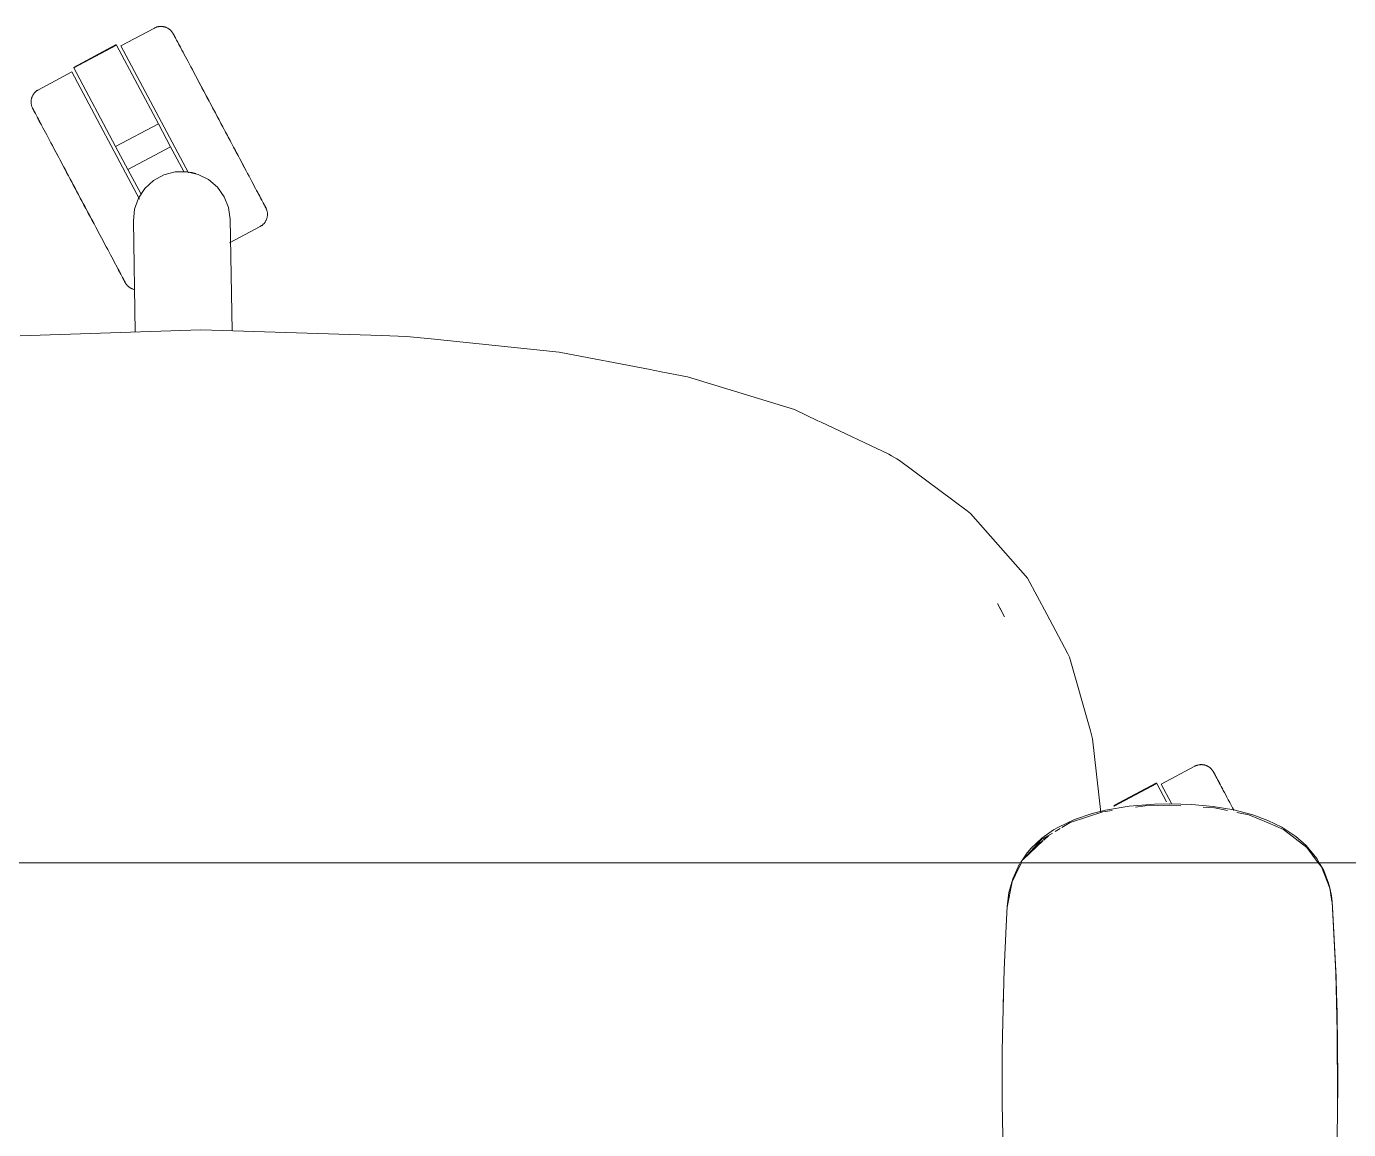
# Model space of a CAD drawing. Header units: millimetres. Extents: x 79795 to 317870, y -36033 to 97293.
# Drawn here: x 166869.4 to 167251.4, y 24127.7 to 24446.6 of the extents above; entities that cross this region are included whole.
import ezdxf

# ---------------------------------------------------------------- set-up
doc = ezdxf.new("R2010")
doc.units = ezdxf.units.MM
doc.header["$MEASUREMENT"] = 0
doc.layers.add('G-IMPT', color=8, linetype='CONTINUOUS', lineweight=9)
doc.layers.add('I-FURN', color=8, linetype='CONTINUOUS', lineweight=9)

msp = doc.modelspace()

# ---------------------------------------------------------------- linework, layer by layer
at = {"layer": 'G-IMPT'}
for p, q in [((166867.6, 24357.14), (166919.78, 24358.85)), ((166919.78, 24358.85), (166971.95, 24357.23)), ((166971.95, 24357.23), (166979.21, 24357.01)), ((166986.28, 24356.28), (166979.21, 24357.01)), ((167023.27, 24352.45), (166986.28, 24356.28)), ((167023.27, 24352.45), (167023.73, 24352.37)), ((167049.11, 24347.5), (167023.73, 24352.37)), ((167049.11, 24347.5), (167052.77, 24346.79)), ((167060.37, 24345.34), (167052.77, 24346.79)), ((167073.98, 24341.14), (167060.37, 24345.34)), ((167091.25, 24335.82), (167073.98, 24341.14)), ((167091.25, 24335.82), (167098.02, 24332.63)), ((167098.94, 24332.2), (167098.02, 24332.63)), ((167118.58, 24322.93), (167098.94, 24332.2)), ((167118.58, 24322.93), (167119.29, 24322.51)), ((167120.86, 24321.57), (167119.29, 24322.51)), ((167121.63, 24321.11), (167120.86, 24321.57)), ((167121.63, 24321.11), (167141.13, 24306.54)), ((167141.13, 24306.54), (167142.1, 24305.81)), ((167144.97, 24302.55), (167142.1, 24305.81)), ((167144.97, 24302.55), (167157.99, 24287.77)), ((167157.99, 24287.77), (167158.57, 24287.1)), ((167164.16, 24276.67), (167158.57, 24287.1)), ((167149.96, 24279.8), (167151.92, 24275.91)), ((167149.96, 24279.8), (167151.14, 24277.51)), ((167151.14, 24277.51), (167151.92, 24275.91)), ((167170.17, 24265.43), (167164.16, 24276.67)), ((167170.76, 24264.32), (167170.17, 24265.43)), ((167176.77, 24242.97), (167170.76, 24264.32)), ((167176.77, 24242.97), (167177.41, 24240.71)), ((167179.82, 24219.43), (167177.41, 24240.71)), ((167181.17, 24220.1), (167187.93, 24221.22)), ((167195.24, 24221.79), (167187.93, 24221.22)), ((167192.59, 24221.28), (167189.8, 24220.89)), ((167192.59, 24221.28), (167199.75, 24221.51)), ((167195.24, 24221.79), (167199.75, 24221.88)), ((167199.75, 24221.88), (167206.09, 24221.7)), ((167202.86, 24221.32), (167199.75, 24221.51)), ((167212.24, 24221.14), (167206.09, 24221.7)), ((167212.58, 24220.72), (167209.37, 24220.92)), ((167212.24, 24221.14), (167218.17, 24220.14)), ((167172.15, 24217.39), (167167.52, 24215.18)), ((167180.33, 24219.55), (167170.93, 24216.52)), ((167177.24, 24219.13), (167172.15, 24217.39)), ((167177.24, 24219.13), (167181.17, 24220.1)), ((167183.06, 24219.94), (167180.33, 24219.55)), ((167216.33, 24219.96), (167212.58, 24220.72)), ((167223.65, 24218.71), (167218.17, 24220.14)), ((167222.54, 24218.68), (167219.07, 24219.39)), ((167222.54, 24218.68), (167228.16, 24216.36)), ((167223.65, 24218.71), (167227.99, 24217.12)), ((167232.06, 24215.14), (167227.99, 24217.12)), ((167165.79, 24213.44), (167162.63, 24211.56)), ((167162.69, 24211.93), (167166.14, 24214.37)), ((167167.52, 24215.18), (167166.14, 24214.37)), ((167168.01, 24214.78), (167166.57, 24213.92)), ((167170.93, 24216.52), (167168.48, 24215.06)), ((167232.56, 24214.52), (167228.16, 24216.36)), ((167232.06, 24215.14), (167236.11, 24212.49)), ((167239.34, 24209.3), (167232.56, 24214.52)), ((167162.63, 24211.56), (167157.33, 24205.85)), ((167163.15, 24211.29), (167157.33, 24205.85)), ((167163.04, 24211.29), (167159.56, 24208.26)), ((167159.64, 24209.06), (167162.69, 24211.93)), ((167164.72, 24212.75), (167163.25, 24211.47)), ((167164.72, 24212.75), (167163.3, 24211.42)), ((167236.11, 24212.49), (167239.15, 24209.82)), ((167242.22, 24206.08), (167239.15, 24209.82)), ((167242.62, 24204.88), (167239.34, 24209.3)), ((167156.55, 24204.88), (167158.51, 24207.74)), ((167157.33, 24205.85), (167159.56, 24208.26)), ((167159.64, 24209.06), (167158.51, 24207.74)), ((167242.9, 24204.88), (167242.22, 24206.08)), ((167156.22, 24203.61), (167154.12, 24199.36)), ((167156.3, 24204.52), (167154.32, 24200.2)), ((167156.22, 24203.61), (167156.85, 24204.88)), ((167243.51, 24203.67), (167242.62, 24204.88)), ((167244.18, 24202.65), (167242.9, 24204.88)), ((167245.92, 24197.48), (167243.51, 24203.67)), ((167244.18, 24202.65), (167245.57, 24199)), ((167154.12, 24199.36), (167152.75, 24192.01)), ((167153.25, 24196.24), (167154.32, 24200.2)), ((167245.94, 24197.66), (167245.57, 24199)), ((167152.75, 24192.23), (167153.25, 24196.24)), ((167245.92, 24197.48), (167246.51, 24193.63)), ((167245.94, 24197.66), (167246.39, 24195.26)), ((167246.64, 24193.61), (167246.39, 24195.26)), ((167152.47, 24186.57), (167152.75, 24192.23)), ((167247.69, 24173.04), (167246.64, 24193.61)), ((167247.73, 24171.83), (167246.64, 24193.61)), ((167246.64, 24193.61), (167246.75, 24192.01)), ((167247.73, 24171.83), (167246.75, 24192.01)), ((167152.47, 24186.57), (167151.85, 24174.01)), ((167151.73, 24170.46), (167151.85, 24174.01)), ((167248.19, 24151.64), (167247.69, 24173.04)), ((167248.03, 24161.48), (167247.69, 24173.04)), ((167247.69, 24173.04), (167247.73, 24171.83)), ((167248.19, 24151.64), (167247.73, 24171.83)), ((167151.35, 24154.8), (167151.73, 24170.46)), ((167151.67, 24167.06), (167151.53, 24163.74)), ((167151.53, 24161.52), (167151.53, 24163.74)), ((167248.15, 24131.46), (167248.03, 24161.48)), ((167248.19, 24151.64), (167248.03, 24161.48)), ((167248.03, 24161.48), (167248.23, 24142.25)), ((167151.35, 24154.8), (167151.3, 24150.28)), ((167248.17, 24153.68), (167248.1, 24155.59)), ((167248.15, 24151.64), (167248.17, 24153.68)), ((167151.3, 24150.28), (167151.31, 24135.57)), ((167248.15, 24131.46), (167248.19, 24151.64)), ((167248.15, 24131.46), (167248.23, 24142.25)), ((167151.38, 24130.1), (167151.31, 24135.57)), ((167151.38, 24130.1), (167151.67, 24117.79)), ((167248.15, 24131.46), (167247.98, 24123.04))]:
    msp.add_line(p, q, dxfattribs=at)
at = {"layer": 'I-FURN'}
for p, q in [((166906.35, 24446.11), (166906.5, 24446.18)), ((166906.5, 24446.18), (166906.65, 24446.25)), ((166906.65, 24446.25), (166906.79, 24446.31)), ((166906.79, 24446.31), (166906.95, 24446.37)), ((166906.95, 24446.37), (166907.1, 24446.42)), ((166907.1, 24446.42), (166907.25, 24446.46)), ((166907.25, 24446.46), (166907.41, 24446.5)), ((166907.41, 24446.5), (166907.57, 24446.53)), ((166907.57, 24446.53), (166907.73, 24446.55)), ((166907.73, 24446.55), (166907.89, 24446.57)), ((166907.89, 24446.57), (166908.05, 24446.58)), ((166908.05, 24446.58), (166908.21, 24446.58)), ((166908.21, 24446.58), (166908.37, 24446.58)), ((166908.37, 24446.58), (166908.53, 24446.57)), ((166908.53, 24446.57), (166908.69, 24446.56)), ((166908.69, 24446.56), (166908.85, 24446.54)), ((166908.85, 24446.54), (166909.01, 24446.51)), ((166909.01, 24446.51), (166909.17, 24446.48)), ((166909.17, 24446.48), (166909.33, 24446.44)), ((166909.33, 24446.44), (166909.48, 24446.39)), ((166909.48, 24446.39), (166909.63, 24446.34)), ((166909.63, 24446.34), (166909.78, 24446.28)), ((166909.78, 24446.28), (166909.93, 24446.21)), ((166909.93, 24446.21), (166910.08, 24446.14)), ((166910.08, 24446.14), (166910.22, 24446.07)), ((166906.35, 24446.11), (166896.67, 24440.96)), ((166910.22, 24446.07), (166910.36, 24445.99)), ((166910.36, 24445.99), (166910.49, 24445.9)), ((166910.49, 24445.9), (166910.63, 24445.81)), ((166910.63, 24445.81), (166910.75, 24445.71)), ((166910.75, 24445.71), (166910.88, 24445.61)), ((166910.88, 24445.61), (166911, 24445.5)), ((166911, 24445.5), (166911.11, 24445.39)), ((166911.11, 24445.39), (166911.22, 24445.27)), ((166911.22, 24445.27), (166911.33, 24445.15)), ((166911.33, 24445.15), (166911.43, 24445.02)), ((166911.43, 24445.02), (166911.53, 24444.89)), ((166911.53, 24444.89), (166911.62, 24444.76)), ((166911.62, 24444.76), (166911.7, 24444.62)), ((166911.7, 24444.62), (166911.78, 24444.48)), ((166911.78, 24444.48), (166911.81, 24444.45)), ((166911.81, 24444.45), (166911.82, 24444.43)), ((166911.81, 24444.44), (166911.81, 24444.45)), ((166911.83, 24444.4), (166911.81, 24444.44)), ((166911.82, 24444.43), (166911.85, 24444.36)), ((166911.87, 24444.32), (166911.83, 24444.4)), ((166911.85, 24444.36), (166911.9, 24444.26)), ((166911.94, 24444.19), (166911.87, 24444.32)), ((166911.9, 24444.26), (166911.98, 24444.12)), ((166912.03, 24444.03), (166911.94, 24444.19)), ((166911.98, 24444.12), (166912.07, 24443.94)), ((166912.13, 24443.83), (166912.03, 24444.03)), ((166912.07, 24443.94), (166912.19, 24443.72)), ((166912.26, 24443.59), (166912.13, 24443.83)), ((166912.19, 24443.72), (166912.33, 24443.47)), ((166912.41, 24443.31), (166912.26, 24443.59)), ((166912.33, 24443.47), (166912.48, 24443.17)), ((166912.58, 24442.99), (166912.41, 24443.31)), ((166912.48, 24443.17), (166912.66, 24442.83)), ((166912.77, 24442.64), (166912.58, 24442.99)), ((166912.66, 24442.83), (166912.86, 24442.46)), ((166912.98, 24442.24), (166912.77, 24442.64)), ((166912.86, 24442.46), (166913.08, 24442.05)), ((166895.35, 24441.32), (166882.99, 24434.74)), ((166883.08, 24434.57), (166895.44, 24441.15)), ((166895.44, 24441.15), (166907.51, 24418.44)), ((166896.67, 24440.96), (166916.19, 24404.24)), ((166913.2, 24441.81), (166912.98, 24442.24)), ((166913.08, 24442.05), (166913.32, 24441.6)), ((166913.45, 24441.35), (166913.2, 24441.81)), ((166913.32, 24441.6), (166913.57, 24441.12)), ((166913.72, 24440.85), (166913.45, 24441.35)), ((166913.57, 24441.12), (166913.85, 24440.61)), ((166914, 24440.31), (166913.72, 24440.85)), ((166913.85, 24440.61), (166914.14, 24440.05)), ((166914.31, 24439.74), (166914, 24440.31)), ((166914.14, 24440.05), (166914.45, 24439.47)), ((166914.63, 24439.14), (166914.31, 24439.74)), ((166914.96, 24438.51), (166914.63, 24439.14)), ((166915.32, 24437.84), (166914.96, 24438.51)), ((166915.68, 24437.15), (166915.32, 24437.84)), ((166916.07, 24436.43), (166915.68, 24437.15)), ((166916.47, 24435.68), (166916.07, 24436.43)), ((166916.88, 24434.9), (166916.47, 24435.68)), ((166917.31, 24434.1), (166916.88, 24434.9)), ((166882.54, 24433.45), (166872.86, 24428.3)), ((166882.54, 24433.45), (166902.08, 24396.7)), ((166895.15, 24411.86), (166883.08, 24434.57)), ((166917.74, 24433.28), (166917.31, 24434.1)), ((166918.19, 24432.43), (166917.74, 24433.28)), ((166918.66, 24431.56), (166918.19, 24432.43)), ((166919.13, 24430.67), (166918.66, 24431.56)), ((166871.4, 24426.99), (166871.49, 24427.12)), ((166871.49, 24427.12), (166871.59, 24427.25)), ((166871.59, 24427.25), (166871.7, 24427.37)), ((166871.7, 24427.37), (166871.8, 24427.49)), ((166871.8, 24427.49), (166871.92, 24427.61)), ((166871.92, 24427.61), (166872.03, 24427.72)), ((166872.03, 24427.72), (166872.15, 24427.83)), ((166872.15, 24427.83), (166872.28, 24427.93)), ((166872.28, 24427.93), (166872.41, 24428.02)), ((166872.41, 24428.02), (166872.54, 24428.11)), ((166872.54, 24428.11), (166872.68, 24428.2)), ((166872.68, 24428.2), (166872.82, 24428.28)), ((166872.82, 24428.28), (166872.86, 24428.3)), ((166919.61, 24429.77), (166919.13, 24430.67)), ((166919.35, 24430.26), (166919.83, 24429.35)), ((166920.1, 24428.85), (166919.61, 24429.77)), ((166919.83, 24429.35), (166920.33, 24428.42)), ((166920.6, 24427.91), (166920.1, 24428.85)), ((166920.33, 24428.42), (166920.83, 24427.47)), ((166921.1, 24426.96), (166920.6, 24427.91)), ((166920.83, 24427.47), (166921.34, 24426.52)), ((166870.72, 24424.87), (166870.73, 24425.03)), ((166870.72, 24424.71), (166870.72, 24424.87)), ((166870.72, 24424.55), (166870.72, 24424.71)), ((166870.73, 24424.38), (166870.72, 24424.55)), ((166870.73, 24425.03), (166870.74, 24425.19)), ((166870.75, 24424.22), (166870.73, 24424.38)), ((166870.74, 24425.19), (166870.76, 24425.35)), ((166870.78, 24424.07), (166870.75, 24424.22)), ((166870.76, 24425.35), (166870.79, 24425.51)), ((166870.81, 24423.91), (166870.78, 24424.07)), ((166870.79, 24425.51), (166870.83, 24425.67)), ((166870.84, 24423.75), (166870.81, 24423.91)), ((166870.83, 24425.67), (166870.87, 24425.82)), ((166870.88, 24423.59), (166870.84, 24423.75)), ((166870.87, 24425.82), (166870.91, 24425.98)), ((166870.93, 24423.44), (166870.88, 24423.59)), ((166870.91, 24425.98), (166870.96, 24426.13)), ((166870.99, 24423.29), (166870.93, 24423.44)), ((166870.96, 24426.13), (166871.02, 24426.28)), ((166871.05, 24423.14), (166870.99, 24423.29)), ((166871.02, 24426.28), (166871.09, 24426.43)), ((166871.09, 24426.43), (166871.16, 24426.57)), ((166871.16, 24426.57), (166871.23, 24426.71)), ((166871.23, 24426.71), (166871.32, 24426.85)), ((166871.32, 24426.85), (166871.4, 24426.99)), ((166921.62, 24425.99), (166921.1, 24426.96)), ((166921.34, 24426.52), (166921.85, 24425.55)), ((166922.13, 24425.02), (166921.62, 24425.99)), ((166921.85, 24425.55), (166922.37, 24424.57)), ((166922.66, 24424.04), (166922.13, 24425.02)), ((166922.37, 24424.57), (166922.9, 24423.58)), ((166923.18, 24423.04), (166922.66, 24424.04)), ((166922.9, 24423.58), (166923.43, 24422.59)), ((166871.12, 24422.99), (166871.05, 24423.14)), ((166871.19, 24422.85), (166871.12, 24422.99)), ((166871.19, 24422.84), (166871.19, 24422.85)), ((166871.19, 24422.85), (166871.2, 24422.83)), ((166871.22, 24422.8), (166871.19, 24422.84)), ((166871.2, 24422.83), (166871.23, 24422.77)), ((166871.26, 24422.72), (166871.22, 24422.8)), ((166871.23, 24422.77), (166871.29, 24422.67)), ((166871.32, 24422.6), (166871.26, 24422.72)), ((166871.29, 24422.67), (166871.36, 24422.53)), ((166871.41, 24422.44), (166871.32, 24422.6)), ((166871.36, 24422.53), (166871.46, 24422.35)), ((166871.52, 24422.23), (166871.41, 24422.44)), ((166871.46, 24422.35), (166871.57, 24422.13)), ((166871.64, 24421.99), (166871.52, 24422.23)), ((166871.57, 24422.13), (166871.71, 24421.87)), ((166871.79, 24421.72), (166871.64, 24421.99)), ((166871.71, 24421.87), (166871.87, 24421.57)), ((166871.96, 24421.4), (166871.79, 24421.72)), ((166871.87, 24421.57), (166872.05, 24421.24)), ((166872.15, 24421.04), (166871.96, 24421.4)), ((166872.05, 24421.24), (166872.24, 24420.87)), ((166872.36, 24420.65), (166872.15, 24421.04)), ((166872.24, 24420.87), (166872.46, 24420.46)), ((166872.59, 24420.22), (166872.36, 24420.65)), ((166872.46, 24420.46), (166872.7, 24420.01)), ((166872.84, 24419.75), (166872.59, 24420.22)), ((166872.7, 24420.01), (166872.96, 24419.53)), ((166873.1, 24419.25), (166872.84, 24419.75)), ((166872.96, 24419.53), (166873.23, 24419.01)), ((166923.71, 24422.05), (166923.18, 24423.04)), ((166923.43, 24422.59), (166923.96, 24421.59)), ((166924.25, 24421.05), (166923.71, 24422.05)), ((166923.96, 24421.59), (166924.49, 24420.58)), ((166924.78, 24420.04), (166924.25, 24421.05)), ((166924.49, 24420.58), (166925.03, 24419.58)), ((166925.32, 24419.04), (166924.78, 24420.04)), ((166925.03, 24419.58), (166925.56, 24418.57)), ((166873.39, 24418.72), (166873.1, 24419.25)), ((166873.23, 24419.01), (166873.52, 24418.46)), ((166873.69, 24418.15), (166873.39, 24418.72)), ((166873.52, 24418.46), (166873.84, 24417.87)), ((166873.84, 24417.87), (166874.16, 24417.26)), ((166874.16, 24417.26), (166874.51, 24416.61)), ((166874.51, 24416.61), (166874.87, 24415.93)), ((166874.87, 24415.93), (166875.24, 24415.23)), ((166895.15, 24411.86), (166907.51, 24418.44)), ((166907.51, 24418.44), (166911.04, 24411.8)), ((166925.85, 24418.03), (166925.32, 24419.04)), ((166925.56, 24418.57), (166926.1, 24417.57)), ((166926.38, 24417.03), (166925.85, 24418.03)), ((166926.1, 24417.57), (166926.63, 24416.57)), ((166926.91, 24416.03), (166926.38, 24417.03)), ((166926.63, 24416.57), (166927.16, 24415.57)), ((166927.44, 24415.04), (166926.91, 24416.03)), ((166927.16, 24415.57), (166927.69, 24414.58)), ((166875.24, 24415.23), (166875.63, 24414.49)), ((166875.63, 24414.49), (166876.04, 24413.73)), ((166876.04, 24413.73), (166876.46, 24412.94)), ((166876.46, 24412.94), (166876.89, 24412.13)), ((166876.89, 24412.13), (166877.33, 24411.29)), ((166898.68, 24405.22), (166895.15, 24411.86)), ((166898.68, 24405.22), (166911.04, 24411.8)), ((166911.04, 24411.8), (166914.84, 24404.65)), ((166927.97, 24414.05), (166927.44, 24415.04)), ((166927.69, 24414.58), (166928.21, 24413.6)), ((166928.49, 24413.07), (166927.97, 24414.05)), ((166928.21, 24413.6), (166928.73, 24412.62)), ((166929, 24412.1), (166928.49, 24413.07)), ((166928.73, 24412.62), (166929.24, 24411.66)), ((166929.51, 24411.14), (166929, 24412.1)), ((166877.58, 24410.83), (166877.13, 24411.68)), ((166877.33, 24411.29), (166877.79, 24410.44)), ((166878.04, 24409.97), (166877.58, 24410.83)), ((166877.79, 24410.44), (166878.26, 24409.56)), ((166878.51, 24409.08), (166878.04, 24409.97)), ((166878.26, 24409.56), (166878.73, 24408.66)), ((166878.99, 24408.17), (166878.51, 24409.08)), ((166878.73, 24408.66), (166879.22, 24407.75)), ((166879.48, 24407.25), (166878.99, 24408.17)), ((166929.24, 24411.66), (166929.74, 24410.71)), ((166930.01, 24410.2), (166929.51, 24411.14)), ((166929.74, 24410.71), (166930.24, 24409.77)), ((166930.51, 24409.27), (166930.01, 24410.2)), ((166930.24, 24409.77), (166930.73, 24408.85)), ((166930.99, 24408.36), (166930.51, 24409.27)), ((166930.73, 24408.85), (166931.21, 24407.94)), ((166931.47, 24407.46), (166930.99, 24408.36)), ((166931.21, 24407.94), (166931.69, 24407.05)), ((166879.22, 24407.75), (166879.71, 24406.82)), ((166879.98, 24406.31), (166879.48, 24407.25)), ((166879.71, 24406.82), (166880.21, 24405.88)), ((166880.49, 24405.36), (166879.98, 24406.31)), ((166880.21, 24405.88), (166880.72, 24404.92)), ((166881, 24404.4), (166880.49, 24405.36)), ((166880.72, 24404.92), (166881.24, 24403.95)), ((166881.52, 24403.42), (166881, 24404.4)), ((166902.48, 24398.08), (166898.68, 24405.22)), ((166909.07, 24403.66), (166912.33, 24404.52)), ((166912.33, 24404.52), (166915.7, 24404.58)), ((166915.7, 24404.58), (166918.99, 24403.83)), ((166931.94, 24406.58), (166931.47, 24407.46)), ((166931.69, 24407.05), (166932.15, 24406.19)), ((166932.39, 24405.73), (166931.94, 24406.58)), ((166932.15, 24406.19), (166932.6, 24405.34)), ((166932.84, 24404.89), (166932.39, 24405.73)), ((166933.27, 24404.08), (166932.84, 24404.89)), ((166881.24, 24403.95), (166881.76, 24402.97)), ((166882.04, 24402.44), (166881.52, 24403.42)), ((166881.76, 24402.97), (166882.28, 24401.98)), ((166882.57, 24401.45), (166882.04, 24402.44)), ((166882.28, 24401.98), (166882.81, 24400.99)), ((166883.1, 24400.45), (166882.57, 24401.45)), ((166882.81, 24400.99), (166883.34, 24399.99)), ((166883.63, 24399.45), (166883.1, 24400.45)), ((166903.62, 24399.76), (166906.11, 24402.04)), ((166906.11, 24402.04), (166909.07, 24403.66)), ((166918.99, 24403.83), (166922, 24402.32)), ((166922, 24402.32), (166924.57, 24400.12)), ((166933.69, 24403.29), (166933.27, 24404.08)), ((166934.09, 24402.53), (166933.69, 24403.29)), ((166934.48, 24401.79), (166934.09, 24402.53)), ((166934.86, 24401.09), (166934.48, 24401.79)), ((166935.22, 24400.41), (166934.86, 24401.09)), ((166935.56, 24399.76), (166935.22, 24400.41)), ((166883.34, 24399.99), (166883.88, 24398.99)), ((166884.17, 24398.45), (166883.63, 24399.45)), ((166883.88, 24398.99), (166884.41, 24397.98)), ((166884.7, 24397.44), (166884.17, 24398.45)), ((166884.41, 24397.98), (166884.95, 24396.98)), ((166885.23, 24396.44), (166884.7, 24397.44)), ((166884.95, 24396.98), (166885.48, 24395.97)), ((166900.61, 24393.78), (166901.75, 24396.95)), ((166901.75, 24396.95), (166903.62, 24399.76)), ((166924.57, 24400.12), (166926.53, 24397.38)), ((166926.53, 24397.38), (166927.78, 24394.25)), ((166935.89, 24399.15), (166935.56, 24399.76)), ((166936.2, 24398.56), (166935.89, 24399.15)), ((166936.04, 24398.87), (166936.34, 24398.3)), ((166936.5, 24398.01), (166936.2, 24398.56)), ((166936.34, 24398.3), (166936.62, 24397.77)), ((166936.77, 24397.49), (166936.5, 24398.01)), ((166936.62, 24397.77), (166936.89, 24397.27)), ((166937.03, 24397.01), (166936.77, 24397.49)), ((166936.89, 24397.27), (166937.14, 24396.8)), ((166937.26, 24396.57), (166937.03, 24397.01)), ((166937.14, 24396.8), (166937.37, 24396.37)), ((166937.48, 24396.16), (166937.26, 24396.57)), ((166885.77, 24395.43), (166885.23, 24396.44)), ((166885.48, 24395.97), (166886.01, 24394.97)), ((166886.3, 24394.43), (166885.77, 24395.43)), ((166886.01, 24394.97), (166886.54, 24393.98)), ((166886.83, 24393.44), (166886.3, 24394.43)), ((166886.54, 24393.98), (166887.07, 24392.98)), ((166887.35, 24392.45), (166886.83, 24393.44)), ((166887.07, 24392.98), (166887.59, 24392)), ((166900.27, 24390.42), (166900.61, 24393.78)), ((166927.78, 24394.25), (166928.25, 24390.91)), ((166937.37, 24396.37), (166937.58, 24395.98)), ((166937.68, 24395.78), (166937.48, 24396.16)), ((166937.58, 24395.98), (166937.76, 24395.62)), ((166937.86, 24395.45), (166937.68, 24395.78)), ((166937.76, 24395.62), (166937.93, 24395.31)), ((166938.02, 24395.15), (166937.86, 24395.45)), ((166937.93, 24395.31), (166938.08, 24395.03)), ((166938.15, 24394.89), (166938.02, 24395.15)), ((166938.08, 24395.03), (166938.21, 24394.79)), ((166938.27, 24394.67), (166938.15, 24394.89)), ((166938.21, 24394.79), (166938.32, 24394.58)), ((166938.37, 24394.49), (166938.27, 24394.67)), ((166938.32, 24394.58), (166938.4, 24394.42)), ((166938.44, 24394.35), (166938.37, 24394.49)), ((166938.4, 24394.42), (166938.47, 24394.3)), ((166938.49, 24394.25), (166938.44, 24394.35)), ((166938.47, 24394.3), (166938.51, 24394.22)), ((166938.53, 24394.19), (166938.49, 24394.25)), ((166938.51, 24394.22), (166938.53, 24394.18)), ((166938.54, 24394.17), (166938.53, 24394.19)), ((166938.53, 24394.18), (166938.54, 24394.17)), ((166938.54, 24394.17), (166938.61, 24394.03)), ((166938.61, 24394.03), (166938.68, 24393.88)), ((166938.68, 24393.88), (166938.74, 24393.73)), ((166938.74, 24393.73), (166938.79, 24393.58)), ((166938.79, 24393.58), (166938.84, 24393.43)), ((166938.84, 24393.43), (166938.88, 24393.27)), ((166938.88, 24393.27), (166938.92, 24393.11)), ((166938.92, 24393.11), (166938.95, 24392.96)), ((166938.95, 24392.96), (166938.98, 24392.8)), ((166938.98, 24392.8), (166938.99, 24392.64)), ((166887.87, 24391.47), (166887.35, 24392.45)), ((166887.59, 24392), (166888.11, 24391.03)), ((166888.39, 24390.51), (166887.87, 24391.47)), ((166888.11, 24391.03), (166888.62, 24390.06)), ((166888.9, 24389.55), (166888.39, 24390.51)), ((166888.62, 24390.06), (166889.13, 24389.11)), ((166889.4, 24388.6), (166888.9, 24389.55)), ((166889.13, 24389.11), (166889.63, 24388.17)), ((166900.83, 24358.23), (166900.27, 24390.42)), ((166928.25, 24390.91), (166928.81, 24358.57)), ((166937.19, 24388.91), (166937.05, 24388.82)), ((166937.32, 24389), (166937.19, 24388.91)), ((166937.45, 24389.09), (166937.32, 24389)), ((166937.57, 24389.19), (166937.45, 24389.09)), ((166937.69, 24389.3), (166937.57, 24389.19)), ((166937.81, 24389.41), (166937.69, 24389.3)), ((166937.92, 24389.53), (166937.81, 24389.41)), ((166938.03, 24389.65), (166937.92, 24389.53)), ((166938.13, 24389.77), (166938.03, 24389.65)), ((166938.23, 24389.9), (166938.13, 24389.77)), ((166938.32, 24390.03), (166938.23, 24389.9)), ((166938.41, 24390.17), (166938.32, 24390.03)), ((166938.49, 24390.31), (166938.41, 24390.17)), ((166938.57, 24390.45), (166938.49, 24390.31)), ((166938.64, 24390.59), (166938.57, 24390.45)), ((166938.7, 24390.74), (166938.64, 24390.59)), ((166938.76, 24390.89), (166938.7, 24390.74)), ((166938.81, 24391.04), (166938.76, 24390.89)), ((166938.86, 24391.2), (166938.81, 24391.04)), ((166938.9, 24391.35), (166938.86, 24391.2)), ((166938.94, 24391.51), (166938.9, 24391.35)), ((166938.96, 24391.67), (166938.94, 24391.51)), ((166938.98, 24391.83), (166938.96, 24391.67)), ((166939, 24391.99), (166938.98, 24391.83)), ((166938.99, 24392.64), (166939, 24392.47)), ((166939, 24392.47), (166939.01, 24392.31)), ((166939.01, 24392.15), (166939, 24391.99)), ((166939.01, 24392.31), (166939.01, 24392.15)), ((166889.89, 24387.67), (166889.4, 24388.6)), ((166889.63, 24388.17), (166890.12, 24387.25)), ((166890.38, 24386.76), (166889.89, 24387.67)), ((166890.12, 24387.25), (166890.6, 24386.35)), ((166890.6, 24386.35), (166891.07, 24385.46)), ((166891.07, 24385.46), (166891.53, 24384.59)), ((166928.03, 24384.02), (166936.87, 24388.72)), ((166936.91, 24388.74), (166936.87, 24388.72)), ((166937.05, 24388.82), (166936.91, 24388.74)), ((166891.53, 24384.59), (166891.98, 24383.74)), ((166891.98, 24383.74), (166892.42, 24382.92)), ((166892.42, 24382.92), (166892.85, 24382.12)), ((166892.85, 24382.12), (166893.26, 24381.34)), ((166893.26, 24381.34), (166893.66, 24380.59)), ((166893.66, 24380.59), (166894.04, 24379.87)), ((166894.04, 24379.87), (166894.41, 24379.18)), ((166894.41, 24379.18), (166894.76, 24378.51)), ((166894.76, 24378.51), (166895.1, 24377.88)), ((166895.1, 24377.88), (166895.42, 24377.28)), ((166895.59, 24376.97), (166895.28, 24377.55)), ((166895.42, 24377.28), (166895.72, 24376.71)), ((166895.88, 24376.41), (166895.59, 24376.97)), ((166895.72, 24376.71), (166896.01, 24376.17)), ((166896.15, 24375.9), (166895.88, 24376.41)), ((166896.01, 24376.17), (166896.27, 24375.67)), ((166896.41, 24375.42), (166896.15, 24375.9)), ((166896.27, 24375.67), (166896.52, 24375.21)), ((166896.65, 24374.97), (166896.41, 24375.42)), ((166896.52, 24375.21), (166896.75, 24374.78)), ((166896.87, 24374.56), (166896.65, 24374.97)), ((166896.75, 24374.78), (166896.96, 24374.38)), ((166897.06, 24374.19), (166896.87, 24374.56)), ((166896.96, 24374.38), (166897.15, 24374.03)), ((166897.24, 24373.85), (166897.06, 24374.19)), ((166897.15, 24374.03), (166897.32, 24373.71)), ((166897.4, 24373.55), (166897.24, 24373.85)), ((166897.32, 24373.71), (166897.47, 24373.43)), ((166897.54, 24373.3), (166897.4, 24373.55)), ((166897.47, 24373.43), (166897.59, 24373.19)), ((166897.65, 24373.08), (166897.54, 24373.3)), ((166897.59, 24373.19), (166897.7, 24372.99)), ((166897.75, 24372.9), (166897.65, 24373.08)), ((166897.7, 24372.99), (166897.79, 24372.83)), ((166897.83, 24372.76), (166897.75, 24372.9)), ((166897.79, 24372.83), (166897.85, 24372.7)), ((166897.88, 24372.66), (166897.83, 24372.76)), ((166897.85, 24372.7), (166897.9, 24372.62)), ((166897.91, 24372.6), (166897.88, 24372.66)), ((166897.9, 24372.62), (166897.92, 24372.58)), ((166897.92, 24372.58), (166897.91, 24372.6)), ((166897.94, 24372.54), (166897.92, 24372.58)), ((166897.92, 24372.58), (166897.92, 24372.58)), ((166898.02, 24372.4), (166897.94, 24372.54)), ((166898.11, 24372.26), (166898.02, 24372.4)), ((166898.2, 24372.13), (166898.11, 24372.26)), ((166898.29, 24372), (166898.2, 24372.13)), ((166898.4, 24371.87), (166898.29, 24372)), ((166898.5, 24371.75), (166898.4, 24371.87)), ((166898.61, 24371.63), (166898.5, 24371.75)), ((166898.73, 24371.52), (166898.61, 24371.63)), ((166898.85, 24371.41), (166898.73, 24371.52)), ((166898.97, 24371.31), (166898.85, 24371.41)), ((166899.1, 24371.21), (166898.97, 24371.31)), ((166899.23, 24371.12), (166899.1, 24371.21)), ((166899.37, 24371.03), (166899.23, 24371.12)), ((166899.51, 24370.95), (166899.37, 24371.03)), ((166899.65, 24370.88), (166899.51, 24370.95)), ((166899.79, 24370.81), (166899.65, 24370.88)), ((166899.94, 24370.74), (166899.79, 24370.81)), ((166900.09, 24370.68), (166899.94, 24370.74)), ((166900.25, 24370.63), (166900.09, 24370.68)), ((166900.4, 24370.58), (166900.25, 24370.63)), ((166900.56, 24370.54), (166900.4, 24370.58)), ((167206.9, 24232.75), (167197.21, 24227.6)), ((167206.9, 24232.75), (167207.04, 24232.83)), ((167207.04, 24232.83), (167207.19, 24232.89)), ((167207.19, 24232.89), (167207.34, 24232.95)), ((167207.34, 24232.95), (167207.49, 24233.01)), ((167207.49, 24233.01), (167207.65, 24233.06)), ((167207.65, 24233.06), (167207.8, 24233.1)), ((167207.8, 24233.1), (167207.96, 24233.14)), ((167207.96, 24233.14), (167208.12, 24233.17)), ((167208.12, 24233.17), (167208.28, 24233.19)), ((167208.28, 24233.19), (167208.44, 24233.21)), ((167208.44, 24233.21), (167208.6, 24233.22)), ((167208.6, 24233.22), (167208.76, 24233.22)), ((167208.76, 24233.22), (167208.92, 24233.22)), ((167208.92, 24233.22), (167209.08, 24233.21)), ((167209.08, 24233.21), (167209.24, 24233.2)), ((167209.24, 24233.2), (167209.4, 24233.18)), ((167209.4, 24233.18), (167209.56, 24233.15)), ((167209.56, 24233.15), (167209.72, 24233.12)), ((167209.72, 24233.12), (167209.87, 24233.08)), ((167209.87, 24233.08), (167210.03, 24233.03)), ((167210.03, 24233.03), (167210.18, 24232.98)), ((167210.18, 24232.98), (167210.33, 24232.92)), ((167210.33, 24232.92), (167210.48, 24232.86)), ((167210.48, 24232.86), (167210.62, 24232.79)), ((167210.62, 24232.79), (167210.76, 24232.71)), ((167210.76, 24232.71), (167210.9, 24232.63)), ((167210.9, 24232.63), (167211.04, 24232.54)), ((167211.04, 24232.54), (167211.17, 24232.45)), ((167211.17, 24232.45), (167211.3, 24232.35)), ((167211.3, 24232.35), (167211.42, 24232.25)), ((167211.42, 24232.25), (167211.54, 24232.14)), ((167211.54, 24232.14), (167211.66, 24232.03)), ((167211.66, 24232.03), (167211.77, 24231.91)), ((167211.77, 24231.91), (167211.88, 24231.79)), ((167211.88, 24231.79), (167211.98, 24231.66)), ((167211.98, 24231.66), (167212.07, 24231.53)), ((167212.07, 24231.53), (167212.16, 24231.4)), ((167212.16, 24231.4), (167212.25, 24231.26)), ((167212.25, 24231.26), (167212.33, 24231.12)), ((167212.33, 24231.12), (167212.35, 24231.09)), ((167212.35, 24231.09), (167212.36, 24231.07)), ((167212.35, 24231.08), (167212.35, 24231.09)), ((167212.38, 24231.04), (167212.35, 24231.08)), ((167212.36, 24231.07), (167212.39, 24231.01)), ((167212.42, 24230.96), (167212.38, 24231.04)), ((167212.39, 24231.01), (167212.45, 24230.91)), ((167212.48, 24230.83), (167212.42, 24230.96)), ((167212.45, 24230.91), (167212.52, 24230.77)), ((167212.57, 24230.67), (167212.48, 24230.83)), ((167212.52, 24230.77), (167212.62, 24230.59)), ((167212.68, 24230.47), (167212.57, 24230.67)), ((167212.62, 24230.59), (167212.73, 24230.37)), ((167212.81, 24230.23), (167212.68, 24230.47)), ((167212.73, 24230.37), (167212.87, 24230.11)), ((167212.95, 24229.95), (167212.81, 24230.23)), ((167212.87, 24230.11), (167213.03, 24229.81)), ((167213.12, 24229.63), (167212.95, 24229.95)), ((167213.03, 24229.81), (167213.21, 24229.48)), ((167213.31, 24229.28), (167213.12, 24229.63)), ((167213.21, 24229.48), (167213.41, 24229.1)), ((167213.52, 24228.89), (167213.31, 24229.28)), ((167213.41, 24229.1), (167213.62, 24228.69)), ((167213.75, 24228.46), (167213.52, 24228.89)), ((167213.62, 24228.69), (167213.86, 24228.25)), ((167214, 24227.99), (167213.75, 24228.46)), ((167195.89, 24227.96), (167183.53, 24221.39)), ((167183.62, 24221.21), (167195.98, 24227.79)), ((167195.98, 24227.79), (167198.8, 24222.5)), ((167197.21, 24227.6), (167200.21, 24221.97)), ((167213.86, 24228.25), (167214.12, 24227.76)), ((167214.26, 24227.49), (167214, 24227.99)), ((167214.12, 24227.76), (167214.39, 24227.25)), ((167214.55, 24226.95), (167214.26, 24227.49)), ((167214.39, 24227.25), (167214.69, 24226.7)), ((167214.85, 24226.38), (167214.55, 24226.95)), ((167214.69, 24226.7), (167215, 24226.11)), ((167215.17, 24225.78), (167214.85, 24226.38)), ((167215.51, 24225.15), (167215.17, 24225.78)), ((167215.86, 24224.49), (167215.51, 24225.15)), ((167183.67, 24221.12), (167183.62, 24221.21)), ((167216.23, 24223.79), (167215.86, 24224.49)), ((167216.61, 24223.07), (167216.23, 24223.79)), ((167217.01, 24222.32), (167216.61, 24223.07)), ((167217.43, 24221.54), (167217.01, 24222.32)), ((167217.85, 24220.74), (167217.43, 24221.54)), ((167218.29, 24219.92), (167217.85, 24220.74)), ((166219.75, 24204.88), (167619.75, 24204.88)), ((167619.75, 24204.88), (166219.75, 24204.88))]:
    msp.add_line(p, q, dxfattribs=at)
msp.add_arc((166914.25, 24390.85), 13.81, 72.664, 77.6527, dxfattribs=at)
msp.add_open_spline([(166916.61, 24404.46), (166917.05, 24404.39), (166917.47, 24404.29), (166917.89, 24404.17)], degree=3, dxfattribs=at)

doc.saveas('drawing.dxf')
